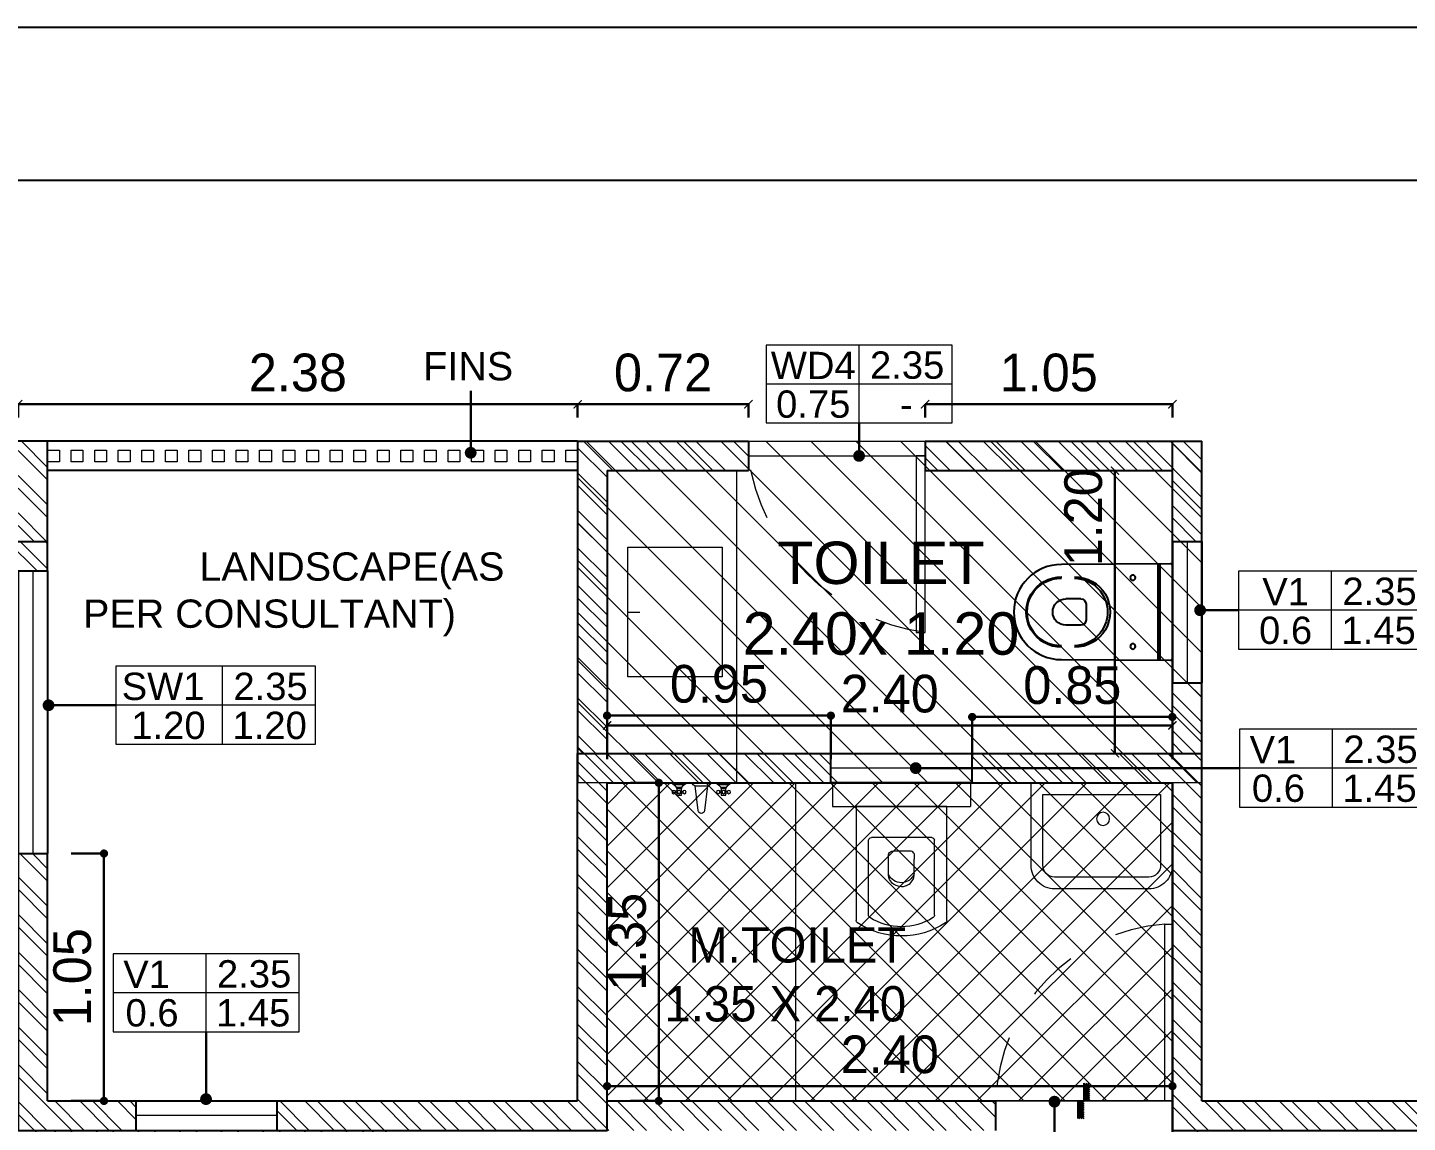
# Model space of a CAD drawing. Header units: metres. Extents: x 494 to 1845, y -666 to 1061.
# Drawn here: x 1411.273 to 1413.989, y 264.397 to 266.552 of the extents above; entities that cross this region are included whole.
import ezdxf

# ---------------------------------------------------------------- set-up
doc = ezdxf.new("R2010")
doc.units = ezdxf.units.M
doc.header["$MEASUREMENT"] = 0
for name, pattern in [('1', [0]), ('ACAD_ISO02W100', [15, 12, -3]), ('DASHED2', [0.375, 0.25, -0.125])]:
    doc.linetypes.add(name, pattern=pattern)
doc.layers.get('Defpoints').update_dxf_attribs({"color": 12})
for name, color, linetype in [('A-AREA', 1, 'Continuous'), ('SHEET', 7, 'Continuous'), ('TILE DROP', 180, '1'), ('VDA-TEXT', 250, '1'), ('VDA-WALL BELOW', 8, 'Continuous')]:
    doc.layers.add(name, color=color, linetype=linetype)
for name, color, linetype, lineweight in [('A-Wall Hatch', 8, 'Continuous', 9), ('ARCHITECTURAL COMMENTS', 2, 'Continuous', 30), ('col hatch', 8, 'Continuous', 13), ('DIMENSION', 8, 'Continuous', 5), ('VDA-DOOR', 23, 'Continuous', 5), ('VDA-DW TAGS', 4, 'Continuous', 9), ('VDA-FURNITURE', 8, 'Continuous', 13), ('VDA-HATCH', 8, 'Continuous', 9), ('VDA-PLUMBING', 8, 'Continuous', 13), ('VDA-WALL', 250, 'Continuous', 25), ('VDA-WINDOW', 5, 'Continuous', 9)]:
    doc.layers.add(name, color=color, linetype=linetype, lineweight=lineweight)
doc.styles.add('arial', font='arial.ttf', dxfattribs={"height": 0.3})
doc.styles.add('RS', font='GOTHIC.TTF')
doc.dimstyles.new('SMALL-1', dxfattribs={"dimtxt": 0.16, "dimasz": 0.035, "dimexe": 0, "dimexo": 0.1, "dimgap": 0.05, "dimtad": 1, "dimzin": 0, "dimdsep": 46, "dimtxsty": 'RS', "dimblk": 'DOT', "dimcen": 2.5, "dimclrd": 256, "dimclre": 256, "dimclrt": 5, "dimadec": 0, "dimazin": 0, "dimtfac": 1, "dimtdec": 3, "dimtofl": 0, "dimtmove": 0, "dimatfit": 3, "dimfxl": 0, "dimtolj": 1, "dimtzin": 0, "dimarcsym": 0})
pattern_1 = [(135, (-4e-16, 0.375), (-0.00441942, -0.00441942), [])]

# ---------------------------------------------------------------- blocks, each defined once
blk = doc.blocks.new('_ArchTick')
at = {"color": 0, "linetype": 'ByBlock', "const_width": 0.15}
blk.add_lwpolyline([(-0.5, -0.5), (0.5, 0.5)], dxfattribs=at)
blk = doc.blocks.new('*D479')
at = {"layer": 'Defpoints', "color": 0, "lineweight": 30, "transparency": 16777216}
for p in [(11.3921, 9.5747), (11.4608, 9.5747), (11.3921, 8.3747)]:
    blk.add_point(p, dxfattribs=at)
at = {"layer": 'DIMENSION', "lineweight": -2, "transparency": 16777216}
for p, q in [((11.4608, 9.5747), (11.4608, 9.5747)), ((11.4608, 8.3747), (11.4608, 9.5747)), ((11.4608, 8.3747), (11.4608, 8.3747))]:
    blk.add_line(p, q, dxfattribs=at)
at = {"layer": 'DIMENSION', "lineweight": -2, "transparency": 16777216, "xscale": 0.035, "yscale": 0.035, "zscale": 0.035}
for p, rotation in [((11.4608, 9.5747), 90.00000006100146), ((11.4608, 8.3747), 270.0000000610015)]:
    blk.add_blockref('_ArchTick', p, dxfattribs=dict(at, rotation=rotation))
at = {"layer": 'DIMENSION', "color": 5, "transparency": 16777216, "insert": (11.3268, 9.3768), "char_height": 0.16, "attachment_point": 5, "rotation": 90, "style": 'RS'}
blk.add_mtext('\\A1;1.20', dxfattribs=at)
blk = doc.blocks.new('*D480')
at = {"layer": 'Defpoints', "color": 0, "lineweight": 30, "transparency": 16777216}
for p in [(11.7046, 8.4933), (9.3046, 8.3747), (11.7046, 8.3747)]:
    blk.add_point(p, dxfattribs=at)
at = {"layer": 'DIMENSION', "lineweight": -2, "transparency": 16777216}
for p, q in [((9.3046, 8.4747), (9.3046, 8.4933)), ((9.3046, 8.4933), (11.7046, 8.4933)), ((11.7046, 8.4747), (11.7046, 8.4933))]:
    blk.add_line(p, q, dxfattribs=at)
at = {"layer": 'DIMENSION', "lineweight": -2, "transparency": 16777216, "xscale": 0.035, "yscale": 0.035, "zscale": 0.035}
for p, rotation in [((9.3046, 8.4933), 180.0001352898447), ((11.7046, 8.4933), 0.0001352898446967618)]:
    blk.add_blockref('_ArchTick', p, dxfattribs=dict(at, rotation=rotation))
at = {"layer": 'DIMENSION', "color": 5, "transparency": 16777216, "insert": (10.5046, 8.6273), "char_height": 0.16, "attachment_point": 5, "rotation": 0.00014, "style": 'RS'}
blk.add_mtext('\\A1;2.40', dxfattribs=at)
blk = doc.blocks.new('*D481')
at = {"layer": 'Defpoints', "color": 0, "lineweight": 30, "transparency": 16777216}
for p in [(11.7046, 9.8564), (10.6546, 9.6997), (11.7046, 9.6997)]:
    blk.add_point(p, dxfattribs=at)
at = {"layer": 'DIMENSION', "lineweight": -2, "transparency": 16777216}
for p, q in [((10.6546, 9.7997), (10.6546, 9.8564)), ((10.6546, 9.8564), (11.7046, 9.8564)), ((11.7046, 9.7997), (11.7046, 9.8564))]:
    blk.add_line(p, q, dxfattribs=at)
at = {"layer": 'DIMENSION', "lineweight": -2, "transparency": 16777216, "xscale": 0.035, "yscale": 0.035, "zscale": 0.035, "rotation": 180}
blk.add_blockref('_ArchTick', (10.6546, 9.8564), dxfattribs=at)
at = {"layer": 'DIMENSION', "lineweight": -2, "transparency": 16777216, "xscale": 0.035, "yscale": 0.035, "zscale": 0.035}
blk.add_blockref('_ArchTick', (11.7046, 9.8564), dxfattribs=at)
at = {"layer": 'DIMENSION', "color": 5, "transparency": 16777216, "insert": (11.1796, 9.9904), "char_height": 0.16, "attachment_point": 5, "style": 'RS'}
blk.add_mtext('\\A1;1.05', dxfattribs=at)
blk = doc.blocks.new('*D482')
at = {"layer": 'Defpoints', "color": 0, "lineweight": 30, "transparency": 16777216}
for p in [(9.9046, 9.8564), (9.1796, 9.6997), (9.9046, 9.6997)]:
    blk.add_point(p, dxfattribs=at)
at = {"layer": 'DIMENSION', "lineweight": -2, "transparency": 16777216}
for p, q in [((9.1796, 9.7997), (9.1796, 9.8564)), ((9.1796, 9.8564), (9.9046, 9.8564)), ((9.9046, 9.7997), (9.9046, 9.8564))]:
    blk.add_line(p, q, dxfattribs=at)
at = {"layer": 'DIMENSION', "lineweight": -2, "transparency": 16777216, "xscale": 0.035, "yscale": 0.035, "zscale": 0.035, "rotation": 180}
blk.add_blockref('_ArchTick', (9.1796, 9.8564), dxfattribs=at)
at = {"layer": 'DIMENSION', "lineweight": -2, "transparency": 16777216, "xscale": 0.035, "yscale": 0.035, "zscale": 0.035}
blk.add_blockref('_ArchTick', (9.9046, 9.8564), dxfattribs=at)
at = {"layer": 'DIMENSION', "color": 5, "transparency": 16777216, "insert": (9.5421, 9.9904), "char_height": 0.16, "attachment_point": 5, "style": 'RS'}
blk.add_mtext('\\A1;0.72', dxfattribs=at)
blk = doc.blocks.new('*D483')
at = {"layer": 'Defpoints', "color": 0, "lineweight": 30, "transparency": 16777216}
for p in [(6.8046, 9.8564), (6.8046, 9.6997), (9.1796, 9.6997)]:
    blk.add_point(p, dxfattribs=at)
at = {"layer": 'DIMENSION', "lineweight": -2, "transparency": 16777216}
for p, q in [((6.8046, 9.7997), (6.8046, 9.8564)), ((9.1796, 9.8564), (6.8046, 9.8564)), ((9.1796, 9.7997), (9.1796, 9.8564))]:
    blk.add_line(p, q, dxfattribs=at)
at = {"layer": 'DIMENSION', "lineweight": -2, "transparency": 16777216, "xscale": 0.035, "yscale": 0.035, "zscale": 0.035}
for p, rotation in [((6.8046, 9.8564), 180.0000000310808), ((9.1796, 9.8564), 3.108084182013189e-08)]:
    blk.add_blockref('_ArchTick', p, dxfattribs=dict(at, rotation=rotation))
at = {"layer": 'DIMENSION', "color": 5, "transparency": 16777216, "insert": (7.9921, 9.9904), "char_height": 0.16, "attachment_point": 5, "rotation": 0, "style": 'RS'}
blk.add_mtext('\\A1;2.38', dxfattribs=at)
blk = doc.blocks.new('DSFSDFSXDFD')
at = {"layer": 'VDA-PLUMBING', "lineweight": -3}
for p, q in [((-4851328.5376, -783007.5066, -1.776), (-4851328.9468, -783007.5066, -1.776)), ((-4851328.5384, -783007.5157, -1.776), (-4851328.946, -783007.5157, -1.776)), ((-4851328.7983, -783007.8421, -1.776), (-4851328.7983, -783007.9051, -1.776)), ((-4851328.7085, -783007.82, -1.776), (-4851328.7759, -783007.82, -1.776)), ((-4851328.6861, -783007.8425, -1.776), (-4851328.6861, -783007.9055, -1.776))]:
    blk.add_line(p, q, dxfattribs=at)
at = {"layer": 'VDA-PLUMBING', "lineweight": -3, "elevation": -1.776}
blk.add_lwpolyline([(-4851328.5452, -783007.4533, -0.41586), (-4851328.5373, -783007.4612), (-4851328.5402, -783007.9246, -1), (-4851328.9442, -783007.9246), (-4851328.9471, -783007.4612, -0.41586), (-4851328.9392, -783007.4533)], format="xyb", close=True, dxfattribs=at)
at = {"layer": 'VDA-PLUMBING', "lineweight": -3}
for centre in [(-4851328.8881, -783007.6216, -1.776), (-4851328.5963, -783007.6216, -1.776)]:
    blk.add_circle(centre, 0.0112, dxfattribs=at)
for centre, radius, start, end in [((-4851328.7422, -783007.8664, -1.776), 0.1489, 358.98526, 181.01474), ((-4851328.7422, -783007.872, -1.776), 0.1433, 1.19291, 178.80709), ((-4851328.7759, -783007.8425, -1.776), 0.0224, 90, 180), ((-4851328.7085, -783007.8425, -1.776), 0.0224, 0, 90), ((-4851328.7422, -783007.9055, -1.776), 0.0561, 180, 270), ((-4851328.7422, -783007.9055, -1.776), 0.0561, 270, 0), ((-4851328.7422, -783007.925, -1.776), 0.1489, 178.98526, 1.01474), ((-4851328.7422, -783007.9272, -1.776), 0.1432, 178.94588, 1.05412)]:
    blk.add_arc(centre, radius, start, end, dxfattribs=at)
blk = doc.blocks.new('wb')
at = {"layer": 'VDA-PLUMBING'}
blk.add_line((0, 0), (0, -0.0503), dxfattribs=at)
at = {"layer": 'VDA-PLUMBING', "elevation": -0.7094}
blk.add_lwpolyline([(-0.275, -0.4), (-0.275, 0), (0.275, 0), (0.275, -0.4)], close=True, dxfattribs=at)
blk = doc.blocks.new('FGFGDFG')
at = {"layer": 'VDA-DOOR'}
for p, q in [((2885.5504, -2510.2151, -0.0029), (2885.5504, -2509.4651, -0.0029)), ((2885.5504, -2509.4651, -0.0029), (2885.5884, -2509.4651, -0.0029)), ((2885.5884, -2509.4651, -0.0029), (2885.5884, -2510.2151, -0.0029)), ((2885.5884, -2510.2151, -0.0029), (2885.5504, -2510.2151, -0.0029))]:
    blk.add_line(p, q, dxfattribs=at)
at = {"layer": 'VDA-DOOR', "linetype": 'ACAD_ISO02W100', "ltscale": 0.01}
blk.add_arc((2885.7094, -2510.3361, -0.0029), 0.8793, 97.90754, 172.09246, dxfattribs=at)
blk = doc.blocks.new('_Dot')
at = {"color": 0, "linetype": 'ByBlock', "lineweight": -2}
blk.add_line((-0.5, 0), (-1, 0), dxfattribs=at)
at = {"color": 0, "linetype": 'ByBlock', "const_width": 0.5}
blk.add_lwpolyline([(-0.25, 0, 1), (0.25, 0, 1)], format="xyb", close=True, dxfattribs=at)
blk = doc.blocks.new('WD4')
at = {"layer": 'VDA-DW TAGS'}
for p, q in [((1523.8276, 276.9802), (1523.8276, 277.311)), ((1524.2223, 277.1456), (1523.4329, 277.1456))]:
    blk.add_line(p, q, dxfattribs=at)
blk.add_lwpolyline([(1524.2223, 277.311), (1523.4329, 277.311), (1523.4329, 276.9802), (1524.2223, 276.9802)], close=True, dxfattribs=at)
at = {"layer": 'VDA-DW TAGS', "attachment_point": 8, "style": 'arial'}
for s, insert, char_height, width in [('WD4', (1523.6331, 277.1663), 0.11598, 0.282293), ('2.35', (1524.0317, 277.1663), 0.11598, 0.282293), ('0.75', (1523.6331, 277.0008), 0.11598, 0.27584), ('{\\fArial|b0|i0|c0|p34;-}', (1524.0278, 277.0008), 0.115981, 0.366174)]:
    blk.add_mtext(s, dxfattribs=dict(at, insert=insert, char_height=char_height, width=width))
blk = doc.blocks.new('zw$FB86')
at = {"layer": 'VDA-FURNITURE'}
for points in [[(0, 0.45), (0, 0.1, 0.414214), (0.1, 0), (0.5, 0, 0.414214), (0.6, 0.1), (0.6, 0.45)], [(0.05, 0.4), (0.05, 0.1, 0.414214), (0.1, 0.05), (0.5, 0.05, 0.414214), (0.55, 0.1), (0.55, 0.4)]]:
    blk.add_lwpolyline(points, format="xyb", close=True, dxfattribs=at)
blk.add_circle((0.2942, 0.2973), 0.0278, dxfattribs=at)
blk = doc.blocks.new('zw$1B49')
at = {"layer": 'VDA-FURNITURE'}
for p, q in [((0.1173, 0.1173), (0.1043, 0.013)), ((0.1564, 0.013), (0.1433, 0.1173)), ((0, 0), (0.0717, 0)), ((0.0128, 0.0065), (0.0589, 0.0065)), ((0.0261, 0.0424), (0.0195, 0.0424)), ((0.0261, 0.0358), (0.0195, 0.0358)), ((0.0484, 0.0195), (0.0235, 0.0195)), ((0.0261, 0.0261), (0.0261, 0.0521)), ((0.0261, 0.0521), (0.0456, 0.0521)), ((0.0456, 0.0261), (0.0261, 0.0261)), ((0.0456, 0.0521), (0.0456, 0.0261)), ((0.0456, 0.0424), (0.0521, 0.0424)), ((0.0456, 0.0358), (0.0521, 0.0358)), ((0.0912, 0), (0.1694, 0)), ((0.1043, 0.013), (0.1564, 0.013)), ((0.189, 0), (0.2606, 0)), ((0.2018, 0.0065), (0.2478, 0.0065)), ((0.215, 0.0424), (0.2085, 0.0424)), ((0.215, 0.0358), (0.2085, 0.0358)), ((0.2373, 0.0195), (0.2125, 0.0195)), ((0.215, 0.0261), (0.215, 0.0521)), ((0.215, 0.0521), (0.2346, 0.0521)), ((0.2346, 0.0261), (0.215, 0.0261)), ((0.2346, 0.0521), (0.2346, 0.0261)), ((0.2346, 0.0424), (0.2411, 0.0424)), ((0.2346, 0.0358), (0.2411, 0.0358))]:
    blk.add_line(p, q, dxfattribs=at)
for centre in [(0.013, 0.0391), (0.0358, 0.0391), (0.0586, 0.0391), (0.202, 0.0391), (0.2248, 0.0391), (0.2476, 0.0391)]:
    blk.add_circle(centre, 0.00728, dxfattribs=at)
for centre, radius, start, end in [((0.1303, 0.1173), 0.013, 0, 180), ((-0.0098, 0.0358), 0.0371, 285.2551, 344.7449), ((0.0814, 0.0358), 0.0371, 195.25512, 254.74488), ((0.1096, -0.0053), 0.0191, 106.1502, 163.8498), ((0.1511, -0.0053), 0.0191, 16.1502, 73.8498), ((0.1792, 0.0358), 0.0371, 285.2551, 344.7449), ((0.2704, 0.0358), 0.0371, 195.25512, 254.74488)]:
    blk.add_arc(centre, radius, start, end, dxfattribs=at)
blk = doc.blocks.new('zw$2702')
at = {"layer": 'VDA-FURNITURE'}
for p, q in [((0.55, 0), (0.55, 0.585)), ((0.65, 0.585), (0.55, 0.585)), ((0.65, 0), (0.65, 0.585)), ((0.0663, 0.485), (0.55, 0.485)), ((0.55, 0.485), (0.55, 0.1)), ((0.0885, 0.4325), (0.406, 0.4325)), ((0.418, 0.4205), (0.418, 0.1645)), ((0.2097, 0.2925), (0.2098, 0.2942)), ((0.2098, 0.2942), (0.21, 0.2969)), ((0.21, 0.2969), (0.2105, 0.3004)), ((0.2105, 0.3004), (0.2113, 0.3046)), ((0.2113, 0.3046), (0.2125, 0.3092)), ((0.2125, 0.3092), (0.2143, 0.3142)), ((0.2143, 0.3142), (0.2166, 0.3193)), ((0.2166, 0.3193), (0.2196, 0.3244)), ((0.2196, 0.3244), (0.2234, 0.3294)), ((0.2234, 0.3294), (0.2281, 0.334)), ((0.2281, 0.334), (0.2337, 0.3382)), ((0.2337, 0.3382), (0.2404, 0.3417)), ((0.2404, 0.3417), (0.2482, 0.3444)), ((0.2482, 0.3444), (0.2572, 0.3461)), ((0.2572, 0.3461), (0.2675, 0.3468)), ((0.2675, 0.3468), (0.278, 0.3468)), ((0.278, 0.3468), (0.2875, 0.3468)), ((0.2875, 0.3468), (0.2959, 0.3468)), ((0.2959, 0.3468), (0.3035, 0.3468)), ((0.3035, 0.3468), (0.3101, 0.3468)), ((0.3101, 0.3468), (0.3159, 0.3468)), ((0.3159, 0.3468), (0.3209, 0.3468)), ((0.3209, 0.3468), (0.3252, 0.3468)), ((0.3252, 0.3468), (0.3288, 0.3469)), ((0.3288, 0.3469), (0.3318, 0.3469)), ((0.3318, 0.3469), (0.3341, 0.3469)), ((0.3341, 0.3469), (0.336, 0.3469)), ((0.336, 0.3469), (0.3382, 0.3469)), ((0.3382, 0.3469), (0.3388, 0.3469)), ((0.3388, 0.3469), (0.3398, 0.3471)), ((0.3398, 0.3471), (0.3422, 0.3472)), ((0.3422, 0.3472), (0.3456, 0.347)), ((0.3456, 0.347), (0.3496, 0.346)), ((0.3496, 0.346), (0.3535, 0.3437)), ((0.3535, 0.3437), (0.3569, 0.3399)), ((0.3569, 0.3399), (0.3583, 0.3372)), ((0.3583, 0.3372), (0.3594, 0.3339)), ((0.3594, 0.3339), (0.3601, 0.3301)), ((0.3601, 0.3301), (0.3603, 0.3256)), ((0.3603, 0.3262), (0.3603, 0.2588)), ((0.2097, 0.2918), (0.2097, 0.2925)), ((0.2097, 0.2916), (0.2097, 0.291)), ((0.2097, 0.291), (0.2098, 0.2893)), ((0.2098, 0.2893), (0.21, 0.2866)), ((0.21, 0.2866), (0.2105, 0.2831)), ((0.2105, 0.2831), (0.2113, 0.2789)), ((0.2113, 0.2789), (0.2125, 0.2743)), ((0.2125, 0.2743), (0.2143, 0.2693)), ((0.2143, 0.2693), (0.2166, 0.2642)), ((0.2166, 0.2642), (0.2196, 0.2591)), ((0.2196, 0.2591), (0.2234, 0.2541)), ((0.2234, 0.2541), (0.2281, 0.2495)), ((0.2281, 0.2495), (0.2337, 0.2453)), ((0.2337, 0.2453), (0.2404, 0.2418)), ((0.2404, 0.2418), (0.2482, 0.2391)), ((0.2482, 0.2391), (0.2572, 0.2373)), ((0.2572, 0.2373), (0.2675, 0.2367)), ((0.2675, 0.2367), (0.278, 0.2367)), ((0.278, 0.2367), (0.2875, 0.2367)), ((0.2875, 0.2367), (0.296, 0.2367)), ((0.296, 0.2367), (0.3035, 0.2367)), ((0.3035, 0.2367), (0.3102, 0.2367)), ((0.3102, 0.2367), (0.3161, 0.2367)), ((0.3161, 0.2367), (0.3211, 0.2367)), ((0.3211, 0.2367), (0.3254, 0.2367)), ((0.3254, 0.2367), (0.3291, 0.2367)), ((0.3291, 0.2367), (0.3321, 0.2367)), ((0.3321, 0.2367), (0.3344, 0.2368)), ((0.3344, 0.2368), (0.3363, 0.2368)), ((0.3363, 0.2368), (0.3386, 0.2368)), ((0.3386, 0.2368), (0.3392, 0.2368)), ((0.3392, 0.2368), (0.3402, 0.2367)), ((0.3402, 0.2367), (0.3426, 0.2369)), ((0.3499, 0.239), (0.3537, 0.2415)), ((0.3537, 0.2415), (0.3571, 0.2455)), ((0.3571, 0.2455), (0.3584, 0.2481)), ((0.3584, 0.2481), (0.3595, 0.2511)), ((0.3595, 0.2511), (0.3601, 0.2547)), ((0.3601, 0.2547), (0.3603, 0.2588)), ((0.0885, 0.1525), (0.406, 0.1525)), ((0.55, 0.1), (0.0663, 0.1)), ((0.65, 0), (0.55, 0))]:
    blk.add_line(p, q, dxfattribs=at)
for centre, radius, start, end in [((0.3393, 0.2925), 0.3393, 146.53147, 213.46853), ((0.0663, 0.473), 0.012, 90, 146.53147), ((0.2879, 0.2925), 0.2489, 147.45679, 212.54321), ((0.0885, 0.4205), 0.012, 90, 150.49067), ((0.406, 0.4205), 0.012, 0, 90), ((0.285, 0.2913), 0.0588, 109.85833, 247.31919), ((0.3341, 0.2803), 0.0442, 281.08149, 290.92542), ((0.0885, 0.1645), 0.012, 209.50933, 270), ((0.406, 0.1645), 0.012, 270, 0), ((0.0663, 0.112), 0.012, 213.46853, 270)]:
    blk.add_arc(centre, radius, start, end, dxfattribs=at)
blk = doc.blocks.new('zw$F1DC')
at = {"layer": 'VDA-DOOR'}
for p, q in [((0, 0), (0, 0.9)), ((0, 0.038), (0.9, 0.038)), ((0, 0), (0.9, 0)), ((0.9, 0.038), (0.9, 0))]:
    blk.add_line(p, q, dxfattribs=at).dxf.unprotected_set("ltscale", 0)
at = {"layer": 'VDA-DOOR', "linetype": 'DASHED2', "ltscale": 0.3}
blk.add_arc((-0.0283, -0.0304), 0.9308, 4.21275, 88.25632, dxfattribs=at)
blk = doc.blocks.new('zw$AB1F')
at = {"layer": 'VDA-DOOR', "xscale": 1.111111111003124, "yscale": 1.111111111003124, "zscale": 1.111111111003124, "rotation": 90.00000000080222}
blk.add_blockref('zw$F1DC', (1, 0), dxfattribs=at)
blk = doc.blocks.new('*D492')
at = {"layer": 'Defpoints', "color": 0, "lineweight": 30, "transparency": 16777216}
for p in [(6.9296, 7.9497), (7.1688, 7.9497), (6.9296, 6.8997)]:
    blk.add_point(p, dxfattribs=at)
at = {"layer": 'DIMENSION', "lineweight": -2, "transparency": 16777216}
for p, q in [((7.0296, 7.9497), (7.1688, 7.9497)), ((7.1688, 6.9347), (7.1688, 7.9147)), ((7.0296, 6.8997), (7.1688, 6.8997))]:
    blk.add_line(p, q, dxfattribs=at)
at = {"layer": 'DIMENSION', "lineweight": -2, "transparency": 16777216, "xscale": 0.035, "yscale": 0.035, "zscale": 0.035}
for p, rotation in [((7.1688, 7.9497), 90), ((7.1688, 6.8997), 270)]:
    blk.add_blockref('_Dot', p, dxfattribs=dict(at, rotation=rotation))
at = {"layer": 'DIMENSION', "color": 5, "transparency": 16777216, "insert": (7.0348, 7.4247), "char_height": 0.16, "attachment_point": 5, "rotation": 90, "style": 'RS'}
blk.add_mtext('\\A1;1.05', dxfattribs=at)
blk = doc.blocks.new('*D525')
at = {"layer": 'Defpoints', "color": 0, "lineweight": 30, "transparency": 16777216}
for p in [(10.2546, 8.535), (9.3046, 8.2497), (10.2546, 8.2497)]:
    blk.add_point(p, dxfattribs=at)
at = {"layer": 'DIMENSION', "lineweight": -2, "transparency": 16777216}
for p, q in [((9.3046, 8.3497), (9.3046, 8.535)), ((9.3396, 8.535), (10.2196, 8.535)), ((10.2546, 8.3497), (10.2546, 8.535))]:
    blk.add_line(p, q, dxfattribs=at)
at = {"layer": 'DIMENSION', "lineweight": -2, "transparency": 16777216, "xscale": 0.035, "yscale": 0.035, "zscale": 0.035, "rotation": 180}
blk.add_blockref('_Dot', (9.3046, 8.535), dxfattribs=at)
at = {"layer": 'DIMENSION', "lineweight": -2, "transparency": 16777216, "xscale": 0.035, "yscale": 0.035, "zscale": 0.035}
blk.add_blockref('_Dot', (10.2546, 8.535), dxfattribs=at)
at = {"layer": 'DIMENSION', "color": 5, "transparency": 16777216, "insert": (9.7796, 8.6691), "char_height": 0.16, "attachment_point": 5, "style": 'RS'}
blk.add_mtext('\\A1;0.95', dxfattribs=at)
blk = doc.blocks.new('*D526')
at = {"layer": 'Defpoints', "color": 0, "lineweight": 30, "transparency": 16777216}
for p in [(11.7046, 8.5293), (10.8546, 8.2497), (11.7046, 8.2497)]:
    blk.add_point(p, dxfattribs=at)
at = {"layer": 'DIMENSION', "lineweight": -2, "transparency": 16777216}
for p, q in [((10.8546, 8.3497), (10.8546, 8.5293)), ((10.8896, 8.5293), (11.6696, 8.5293)), ((11.7046, 8.3497), (11.7046, 8.5293))]:
    blk.add_line(p, q, dxfattribs=at)
at = {"layer": 'DIMENSION', "lineweight": -2, "transparency": 16777216, "xscale": 0.035, "yscale": 0.035, "zscale": 0.035, "rotation": 180}
blk.add_blockref('_Dot', (10.8546, 8.5293), dxfattribs=at)
at = {"layer": 'DIMENSION', "lineweight": -2, "transparency": 16777216, "xscale": 0.035, "yscale": 0.035, "zscale": 0.035}
blk.add_blockref('_Dot', (11.7046, 8.5293), dxfattribs=at)
at = {"layer": 'DIMENSION', "color": 5, "transparency": 16777216, "insert": (11.2796, 8.6634), "char_height": 0.16, "attachment_point": 5, "style": 'RS'}
blk.add_mtext('\\A1;0.85', dxfattribs=at)
blk = doc.blocks.new('*D527')
at = {"layer": 'Defpoints', "color": 0, "lineweight": 30, "transparency": 16777216}
for p in [(9.3046, 8.2497), (9.3046, 6.8997), (9.5243, 6.8997)]:
    blk.add_point(p, dxfattribs=at)
at = {"layer": 'DIMENSION', "lineweight": -2, "transparency": 16777216}
for p, q in [((9.4046, 8.2497), (9.5243, 8.2497)), ((9.5243, 8.2147), (9.5243, 6.9347)), ((9.4046, 6.8997), (9.5243, 6.8997))]:
    blk.add_line(p, q, dxfattribs=at)
at = {"layer": 'DIMENSION', "lineweight": -2, "transparency": 16777216, "xscale": 0.035, "yscale": 0.035, "zscale": 0.035}
for p, rotation in [((9.5243, 8.2497), 90), ((9.5243, 6.8997), 270)]:
    blk.add_blockref('_Dot', p, dxfattribs=dict(at, rotation=rotation))
at = {"layer": 'DIMENSION', "color": 5, "transparency": 16777216, "insert": (9.3903, 7.5747), "char_height": 0.16, "attachment_point": 5, "rotation": 90, "style": 'RS'}
blk.add_mtext('\\A1;1.35', dxfattribs=at)
blk = doc.blocks.new('*D528')
at = {"layer": 'Defpoints', "color": 0, "lineweight": 30, "transparency": 16777216}
for p in [(11.7046, 6.9624), (9.3046, 6.8997), (11.7046, 6.8997)]:
    blk.add_point(p, dxfattribs=at)
at = {"layer": 'DIMENSION', "lineweight": -2, "transparency": 16777216}
for p, q in [((9.3046, 6.9624), (9.3046, 6.9624)), ((9.3396, 6.9624), (11.6696, 6.9624)), ((11.7046, 6.9624), (11.7046, 6.9624))]:
    blk.add_line(p, q, dxfattribs=at)
at = {"layer": 'DIMENSION', "lineweight": -2, "transparency": 16777216, "xscale": 0.035, "yscale": 0.035, "zscale": 0.035, "rotation": 180}
blk.add_blockref('_Dot', (9.3046, 6.9624), dxfattribs=at)
at = {"layer": 'DIMENSION', "lineweight": -2, "transparency": 16777216, "xscale": 0.035, "yscale": 0.035, "zscale": 0.035}
blk.add_blockref('_Dot', (11.7046, 6.9624), dxfattribs=at)
at = {"layer": 'DIMENSION', "color": 5, "transparency": 16777216, "insert": (10.5046, 7.0964), "char_height": 0.16, "attachment_point": 5, "style": 'RS'}
blk.add_mtext('\\A1;2.40', dxfattribs=at)
blk = doc.blocks.new('SW1 F')
at = {"layer": 'VDA-DW TAGS'}
for p, q in [((1527.3697, 323.1432), (1527.3697, 323.474)), ((1527.7645, 323.3086), (1526.9172, 323.3086))]:
    blk.add_line(p, q, dxfattribs=at)
blk.add_lwpolyline([(1527.7645, 323.474), (1526.9172, 323.474), (1526.9172, 323.1432), (1527.7645, 323.1432)], close=True, dxfattribs=at)
at = {"layer": 'VDA-DW TAGS', "char_height": 0.11598, "attachment_point": 8, "style": 'arial'}
for s, insert, width in [('SW1', (1527.1174, 323.3293), 0.282293), ('2.35', (1527.5739, 323.3293), 0.282293), ('1.20', (1527.1405, 323.1638), 0.27584), ('1.20', (1527.57, 323.1638), 0.366174)]:
    blk.add_mtext(s, dxfattribs=dict(at, insert=insert, width=width))
blk = doc.blocks.new('V1')
at = {"layer": 'VDA-DW TAGS'}
for p, q in [((1525.346, 322.8255), (1525.346, 323.1564)), ((1525.7407, 322.9909), (1524.951, 322.9909))]:
    blk.add_line(p, q, dxfattribs=at)
blk.add_lwpolyline([(1525.7407, 323.1564), (1524.951, 323.1564), (1524.951, 322.8255), (1525.7407, 322.8255)], close=True, dxfattribs=at)
at = {"layer": 'VDA-DW TAGS', "char_height": 0.11598, "attachment_point": 8, "style": 'arial'}
for s, insert, width in [('V1', (1525.0936, 323.0116), 0.282293), ('2.35', (1525.5501, 323.0116), 0.282293), ('0.6', (1525.1168, 322.8462), 0.27584), ('1.45', (1525.5462, 322.8462), 0.366174)]:
    blk.add_mtext(s, dxfattribs=dict(at, insert=insert, width=width))
blk = doc.blocks.new('TT-level diff-flat-14')
at = {"layer": 'TILE DROP'}
h = blk.add_hatch(dxfattribs=at)
h.set_pattern_fill('ANSI31', color=256, scale=0.05, angle=90, style=0)
h.set_pattern_definition(pattern_1)
h.paths.add_polyline_path([(-0.075, 0.025), (-0.075, 0), (0, 0), (0, 0.025)])
h = blk.add_hatch(dxfattribs=at)
h.set_pattern_fill('ANSI31', color=256, scale=0.05, angle=90, style=0)
h.set_pattern_definition(pattern_1)
h.paths.add_polyline_path([(0, 0), (0, -0.025), (0.075, -0.025), (0.075, 0)])
for points in [[(0, 0), (-0.075, 0)], [(0.075, -0.025), (0, -0.025), (0, 0), (-0.075, 0)]]:
    blk.add_lwpolyline(points, dxfattribs=at)
blk = doc.blocks.new('fgfdsgfdg')
at = {"layer": 'VDA-DW TAGS'}
for p, q in [((0, -0.1654), (0, 0.1654)), ((0.3947, 0), (-0.3947, 0))]:
    blk.add_line(p, q, dxfattribs=at)
blk.add_lwpolyline([(0.3947, 0.1654), (-0.3947, 0.1654), (-0.3947, -0.1654), (0.3947, -0.1654)], close=True, dxfattribs=at)
at = {"layer": 'VDA-DW TAGS', "char_height": 0.11598, "attachment_point": 8, "style": 'arial'}
for s, insert, width in [('V1', (-0.1945, 0.0207), 0.282293), ('2.35', (0.2041, 0.0207), 0.282293), ('0.6', (-0.1945, -0.1448), 0.27584), ('1.45', (0.2002, -0.1448), 0.366174)]:
    blk.add_mtext(s, dxfattribs=dict(at, insert=insert, width=width))
blk = doc.blocks.new('FDHTRH')
at = {"layer": 'A-Wall Hatch', "ltscale": 0.1}
h = blk.add_hatch(dxfattribs=at)
h.set_pattern_fill('ANSI32', color=256, scale=0.3, angle=270)
h.set_pattern_definition([(315, (-1544.97774, -377.83516), (0.079549513, 0.079549513), []), (315, (-1544.97774, -377.8882), (0.079549513, 0.079549513), [])])
h.paths.add_polyline_path([(11.8296, 8.3747), (11.8296, 8.6747), (11.7046, 8.6747), (11.7046, 8.3747), (11.8296, 8.3747)])
h.paths.add_polyline_path([(9.1796, 9.6997), (9.9046, 9.6997), (9.9046, 9.6372), (9.9046, 9.5747), (9.8546, 9.5747), (9.3046, 9.5747), (9.3046, 8.3747), (9.1796, 8.3747), (9.1796, 9.5747), (9.1796, 9.6122), (9.1796, 9.6622), (9.1796, 9.6997)])
h.paths.add_polyline_path([(10.6546, 9.6997), (10.6546, 9.5747), (11.7046, 9.5747), (11.7046, 9.6997), (10.6546, 9.6997)])
h.paths.add_polyline_path([(6.9296, 9.2747), (6.9296, 9.6997), (6.8046, 9.6997), (6.8046, 9.2747), (6.9296, 9.2747)])
h.paths.add_polyline_path([(11.7046, 9.2747), (11.8296, 9.2747), (11.8296, 9.6997), (11.7046, 9.6997)])
h = blk.add_hatch(dxfattribs=at)
h.set_pattern_fill('ANSI32', color=256, scale=0.3, angle=270)
h.set_pattern_definition([(315, (2.51019, 1.57275), (0.0795495, 0.0795495), []), (315, (2.51019, 1.51972), (0.0795495, 0.0795495), [])])
h.paths.add_polyline_path([(13.1546, 2.9997), (11.8296, 2.9997), (11.8296, 4.1372), (11.7046, 4.1372), (11.7046, 2.9997), (8.2796, 2.9997), (8.2796, 2.8747), (11.7046, 2.8747), (11.7046, -0.6003), (11.8296, -0.6003), (11.8296, 2.8747), (13.1546, 2.8747)])
h.paths.add_polyline_path([(4.7046, 6.4747), (3.0346, 6.4747), (3.0346, 9.1497), (6.9296, 9.1497), (6.9296, 9.2747), (1.4346, 9.2747), (1.4346, 9.1497), (2.9096, 9.1497), (2.9096, 7.9497), (2.5596, 7.9497), (2.5596, 7.8247), (2.9096, 7.8247), (2.9096, 6.4747), (2.5596, 6.4747), (2.5596, 6.3497), (4.7046, 6.3497)])
h.paths.add_polyline_path([(0.5596, 0.9497), (0.5596, 2.9997), (1.4346, 2.9997), (1.4346, 7.9497), (1.5596, 7.9497), (1.5596, 2.9997), (1.8296, 2.9997), (1.8296, 2.8747), (0.6846, 2.8747), (0.6846, 0.9497)])
h.paths.add_polyline_path([(5.9046, 2.9997), (3.6296, 2.9997), (3.6296, -0.6003), (3.7546, -0.6003), (3.7546, 2.8747), (5.9046, 2.8747)])
h.paths.add_polyline_path([(7.3046, 6.8995), (7.2987, 6.8995), (6.9296, 6.8997), (6.9296, 7.9497), (6.8046, 7.9497), (6.8046, 6.8997), (5.9046, 6.8997), (5.9046, 6.3497), (6.0296, 6.3497), (6.0296, 6.7747), (6.8046, 6.7747), (6.8046, 3.8997), (6.9296, 3.8997), (6.9296, 4.6997), (7.6546, 4.6997), (7.6546, 4.8247), (6.9296, 4.8247), (6.9296, 6.7747), (7.3046, 6.7747)])
h.paths.add_polyline_path([(10.9546, 6.8997), (9.3046, 6.8997), (9.3046, 8.2497), (10.2546, 8.2497), (10.2546, 8.3745), (9.1796, 8.3747), (9.1796, 6.8997), (7.9046, 6.8997), (7.9046, 6.7747), (10.9546, 6.7747)])
h.paths.add_polyline_path([(7.6546, 1.9747), (6.9296, 1.9747), (6.9296, 2.8747), (7.3796, 2.8747), (7.3796, 2.9997), (6.8046, 2.9997), (6.8046, -0.6003), (7.3046, -0.6003), (7.3046, -0.4755), (7.2987, -0.4755), (6.9296, -0.4753), (6.9296, 1.8497), (7.6546, 1.8497)])
h.paths.add_polyline_path([(11.8296, 8.3747), (10.8546, 8.3747), (10.8546, 8.2497), (11.7046, 8.2497), (11.7046, 6.8997), (11.8296, 6.8997)])
h.paths.add_polyline_path([(8.4046, 1.9747), (8.2796, 1.9747), (8.2796, -0.4753), (7.9046, -0.4753), (7.9046, -0.6003), (8.4046, -0.6003)])
h.paths.add_polyline_path([(8.4046, 6.7747), (8.2796, 6.7747), (8.2796, 3.8997), (8.4046, 3.8997)])
h.paths.add_polyline_path([(13.1546, 6.8997), (11.8296, 6.8997), (11.8296, 6.7747), (13.1546, 6.7747)])
h.paths.add_polyline_path([(11.8296, 6.7747), (11.7046, 6.7747), (11.7046, 5.6372), (11.8296, 5.6372)])
h.paths.add_polyline_path([(11.8296, 6.8997), (11.7046, 6.8997), (11.7046, 6.7747), (11.8296, 6.7747)])
at = {"layer": 'VDA-HATCH'}
h = blk.add_hatch(dxfattribs=at)
h.set_pattern_fill('ANSI37', color=43)
h.set_pattern_definition([(45, (-42527.97717, 14917.44762), (-0.08838834765, 0.08838834765), []), (135, (-42527.97717, 14917.44762), (-0.08838834765, -0.08838834765), [])])
h.paths.add_polyline_path([(9.3046, 6.8997), (11.7046, 6.8997), (11.7046, 8.2497), (9.3046, 8.2497)])
h.paths.add_polyline_path([(6.9296, 1.8497), (8.2796, 1.8497), (8.2796, -0.4755), (6.9296, -0.4755)])
h.paths.add_polyline_path([(8.2796, 6.7747), (6.9296, 6.7747), (6.9296, 4.8247), (8.2796, 4.8247)])
at = {"layer": 'A-AREA'}
blk.add_lwpolyline([(6.8046, 9.1497), (6.8046, 6.7747), (9.3046, 6.7747), (9.3046, 8.2497), (11.7046, 8.2497), (11.7046, 6.7747), (13.0296, 6.7747), (13.0296, 2.9997), (11.7047, 2.9997), (11.7046, -0.4753), (3.7546, -0.4754), (3.7546, 1.0747), (0.6846, 1.0747), (0.6846, 2.8747), (1.5596, 2.8747)], dxfattribs=at)
at = {"layer": 'VDA-DOOR'}
for p, q in [((9.9046, 9.6372), (10.6546, 9.6372)), ((10.9546, 6.8997), (11.7046, 6.8997))]:
    blk.add_line(p, q, dxfattribs=at)
at = {"layer": 'VDA-FURNITURE'}
for points in [[(6.9296, 9.6622), (6.9796, 9.6622), (6.9796, 9.6122), (6.9296, 9.6122)], [(7.0296, 9.6622), (7.0796, 9.6622), (7.0796, 9.6122), (7.0296, 9.6122)], [(7.1296, 9.6622), (7.1796, 9.6622), (7.1796, 9.6122), (7.1296, 9.6122)], [(7.2296, 9.6622), (7.2796, 9.6622), (7.2796, 9.6122), (7.2296, 9.6122)], [(7.3296, 9.6622), (7.3796, 9.6622), (7.3796, 9.6122), (7.3296, 9.6122)], [(7.4296, 9.6622), (7.4796, 9.6622), (7.4796, 9.6122), (7.4296, 9.6122)], [(7.5296, 9.6622), (7.5796, 9.6622), (7.5796, 9.6122), (7.5296, 9.6122)], [(7.6296, 9.6622), (7.6796, 9.6622), (7.6796, 9.6122), (7.6296, 9.6122)], [(7.7296, 9.6622), (7.7796, 9.6622), (7.7796, 9.6122), (7.7296, 9.6122)], [(7.8296, 9.6622), (7.8796, 9.6622), (7.8796, 9.6122), (7.8296, 9.6122)], [(7.9296, 9.6622), (7.9796, 9.6622), (7.9796, 9.6122), (7.9296, 9.6122)], [(8.0296, 9.6622), (8.0796, 9.6622), (8.0796, 9.6122), (8.0296, 9.6122)], [(8.1296, 9.6622), (8.1796, 9.6622), (8.1796, 9.6122), (8.1296, 9.6122)], [(8.2296, 9.6622), (8.2796, 9.6622), (8.2796, 9.6122), (8.2296, 9.6122)], [(8.3296, 9.6622), (8.3796, 9.6622), (8.3796, 9.6122), (8.3296, 9.6122)], [(8.4296, 9.6622), (8.4796, 9.6622), (8.4796, 9.6122), (8.4296, 9.6122)], [(8.5296, 9.6622), (8.5796, 9.6622), (8.5796, 9.6122), (8.5296, 9.6122)], [(8.6296, 9.6622), (8.6796, 9.6622), (8.6796, 9.6122), (8.6296, 9.6122)], [(8.7296, 9.6622), (8.7796, 9.6622), (8.7796, 9.6122), (8.7296, 9.6122)], [(8.8296, 9.6622), (8.8796, 9.6622), (8.8796, 9.6122), (8.8296, 9.6122)], [(8.9296, 9.6622), (8.9796, 9.6622), (8.9796, 9.6122), (8.9296, 9.6122)], [(9.0296, 9.6622), (9.0796, 9.6622), (9.0796, 9.6122), (9.0296, 9.6122)], [(9.1296, 9.6622), (9.1796, 9.6622), (9.1796, 9.6122), (9.1296, 9.6122)]]:
    blk.add_lwpolyline(points, close=True, dxfattribs=at)
at = {"layer": 'VDA-PLUMBING'}
blk.add_line((9.8546, 9.5747), (9.8546, 8.2496), dxfattribs=at)
at = {"layer": 'VDA-PLUMBING', "extrusion": (4.36827e-06, 5.81046e-06, 1)}
blk.add_line((10.1046, 8.2497), (10.1046, 6.8997), dxfattribs=at)
at = {"layer": 'VDA-WALL'}
for p, q in [((6.9296, 9.6997), (6.8046, 9.6997)), ((6.9296, 9.2747), (6.9296, 9.6997)), ((9.1796, 9.6997), (9.9046, 9.6997)), ((9.1796, 9.6997), (9.1796, 8.2496)), ((9.9046, 9.6997), (9.9046, 9.5747)), ((10.6546, 9.6997), (11.8296, 9.6997)), ((10.6546, 9.6997), (10.6546, 9.5747)), ((11.7046, 8.3747), (11.7046, 9.6997)), ((11.8296, 8.3747), (11.8296, 9.6997)), ((9.3046, 9.5747), (9.9046, 9.5747)), ((9.3046, 9.5747), (9.3046, 8.3747)), ((10.6546, 9.5747), (11.7046, 9.5747)), ((1.4346, 9.2747), (6.9296, 9.2747)), ((6.9296, 9.1497), (6.9296, 9.2747)), ((11.7046, 9.2747), (11.8296, 9.2747)), ((3.0346, 9.1497), (6.9296, 9.1497)), ((11.7046, 8.6747), (11.8296, 8.6747)), ((9.1796, 8.3747), (10.2546, 8.3745)), ((9.1796, 6.8997), (9.1796, 8.3747)), ((10.2546, 8.2497), (10.2546, 8.3745)), ((10.8546, 8.3747), (11.8296, 8.3747)), ((10.8546, 8.2497), (10.8546, 8.3747)), ((11.8296, 6.8997), (11.8296, 8.3747)), ((9.3046, 8.2497), (10.2546, 8.2497)), ((9.3046, 6.8997), (9.3046, 8.2497)), ((10.6546, 8.2496), (10.6546, 8.2496)), ((10.8546, 8.2497), (11.7046, 8.2497)), ((11.7046, 8.2496), (11.7046, 8.2497)), ((11.7046, 5.6372), (11.7046, 8.2497)), ((6.8046, 7.9497), (6.9296, 7.9497)), ((6.9296, 6.8997), (6.9296, 7.9497)), ((6.9296, 6.8997), (7.3046, 6.8997)), ((7.3046, 6.8997), (7.3046, 6.7747)), ((7.9046, 6.8997), (9.1796, 6.8997)), ((7.9046, 6.7747), (7.9046, 6.8997)), ((9.3046, 6.8997), (10.9546, 6.8997)), ((10.9546, 6.7747), (10.9546, 6.8997)), ((11.8296, 6.8997), (13.1546, 6.8997))]:
    blk.add_line(p, q, dxfattribs=at)
at = {"layer": 'VDA-WALL BELOW'}
for p, q in [((9.1796, 9.6997), (6.9296, 9.6997)), ((9.1796, 9.5747), (6.9296, 9.5747)), ((11.7046, 9.2747), (11.7046, 8.6747)), ((11.8296, 9.2747), (11.8296, 8.6747)), ((6.9296, 9.1497), (6.9296, 7.9497)), ((10.2546, 8.3745), (10.8546, 8.3745)), ((10.8546, 8.2497), (10.2546, 8.2497)), ((7.2987, 6.8995), (7.9046, 6.8995))]:
    blk.add_line(p, q, dxfattribs=at)
at = {"layer": 'VDA-WINDOW'}
for p, q in [((11.7671, 9.2747), (11.7671, 8.6747)), ((6.8671, 9.1497), (6.8671, 7.9497)), ((10.8546, 8.3122), (10.2546, 8.3122)), ((7.9046, 6.8372), (7.3046, 6.8372))]:
    blk.add_line(p, q, dxfattribs=at)
at = {"rotation": 270.0000000000001}
blk.add_blockref('TT-level diff-flat-14', (11.3296, 6.8997, 0.0002), dxfattribs=at)
at = {"layer": 'DIMENSION', "color": 5, "lineweight": 30}
blk.add_blockref('WD4', (-1513.4532, -267.2032), dxfattribs=at)
at = {"layer": 'VDA-DOOR', "xscale": -1, "rotation": 180}
blk.add_blockref('FGFGDFG', (-2874.9338, -2500.5779), dxfattribs=at)
at = {"layer": 'VDA-DOOR', "extrusion": (-0.00030461, -0.000129473, 1), "xscale": 0.7499891843972357, "yscale": 0.7499891843972357, "zscale": 0.7499891843972357, "rotation": 359.9999977403969}
blk.add_blockref('zw$AB1F', (10.9546, 6.8997, -0.0042), dxfattribs=at)
at = {"layer": 'VDA-DW TAGS'}
blk.add_blockref('fgfdsgfdg', (12.3797, 8.9823), dxfattribs=at)
at = {"layer": 'VDA-HATCH'}
for name, p in [('SW1 F', (-1519.6977, -314.7297)), ('V1', (-1512.9622, -314.6788)), ('V1', (-1517.7438, -315.6322))]:
    blk.add_blockref(name, p, dxfattribs=at)
at = {"layer": 'VDA-PLUMBING', "rotation": 90.00000000000001}
blk.add_blockref('wb', (9.3934, 8.9747, 0.7094), dxfattribs=at)
at = {"layer": 'VDA-PLUMBING', "xscale": -1, "rotation": 270}
blk.add_blockref('DSFSDFSXDFD', (783019.1579, 4851337.7169), dxfattribs=at)
at = {"layer": 'VDA-PLUMBING', "extrusion": (4.36827e-06, 5.81046e-06, 1), "xscale": -1}
for name, p, rotation in [('zw$1B49', (9.5743, 8.2497, 0.0001), 180.0000002737258), ('zw$2702', (10.2621, 7.5997, 0.0001), 270.0000002735317), ('zw$FB86', (11.7046, 7.7997, 0.0001), 2.737259656624862e-07)]:
    blk.add_blockref(name, p, dxfattribs=dict(at, rotation=rotation))
at = {"layer": 'VDA-TEXT'}
for s, insert, char_height, width, attachment_point, style in [('\\pi0.81011;{\\fArial|b0|i0|c0|p34;FINS}', (7.7141, 10.0779), 0.12, 2.007073, 1, 'RS'), ('TOILET\\P2.40x 1.20', (10.4672, 9.0323), 0.18, 4.378113, 5, 'arial'), ('\\pi0.49415;{\\fArial|b0|i0|c0|p34;LANDSCAPE}\\pi0.49415;{\\fArial|b0|i0|c0|p34;(AS PER CONSULTANT)}', (7.0799, 9.2278), 0.12, 2.007073, 1, 'RS')]:
    blk.add_mtext(s, dxfattribs=dict(at, insert=insert, char_height=char_height, width=width, attachment_point=attachment_point, style=style))
at = {"layer": 'VDA-TEXT', "extrusion": (4.36827e-06, 5.81046e-06, 1), "insert": (10.5744, 7.2349), "char_height": 0.15, "width": 1.314504061156185e-11, "attachment_point": 9, "text_direction": (1, 0, -4e-06), "style": 'arial'}
blk.add_mtext('\\pi0.58006;{\\fCentury Gothic|b0|i0|c0|p34;M.TOILET  }\\P\\pi0.47855;{\\fCentury Gothic|b0|i0|c0|p34;1.35 X 2.40}', dxfattribs=at)
at = {"layer": 'DIMENSION'}
for p1, p2, distance, picture, middle in [((9.1796, 9.69969), (6.80459, 9.69969, -0.00002), -0.15673, '*D483', (7.9921, 9.99044)), ((9.179604, 9.699688), (9.9046, 9.699688), 0.156728, '*D482', (9.542102, 9.99044)), ((10.6546, 9.6997), (11.7046, 9.6997, 0), 0.1567, '*D481', (11.1796, 9.9904)), ((9.3046, 8.3747, 0), (11.7046, 8.3747), 0.1186, '*D480', (10.5046, 8.6273))]:
    dim = blk.add_aligned_dim(p1=p1, p2=p2, distance=distance, dimstyle='SMALL-1', override={"dimblk": 'ArchTick', "dimarcsym": 1}, dxfattribs=at)
    dim.commit()
    dim.dimension.update_dxf_attribs({"geometry": picture, "text_midpoint": middle})
dim = blk.add_linear_dim(base=(11.4608, 9.5747), p1=(11.3921, 8.3747), p2=(11.3921, 9.5747), angle=90, dimstyle='SMALL-1', override={"dimblk": 'ArchTick', "dimarcsym": 1}, dxfattribs=at)
dim.commit()
dim.dimension.update_dxf_attribs({"geometry": '*D479', "text_midpoint": (11.4608, 9.3768), "dimtype": 129})
for base, p1, p2, picture, middle in [((10.2546, 8.535), (9.3046, 8.2497), (10.2546, 8.2497), '*D525', (9.7796, 8.6691)), ((11.7046, 8.5293), (10.8546, 8.2497), (11.7046, 8.2497, 0), '*D526', (11.2796, 8.6634)), ((11.7046, 6.9624), (9.3046, 6.8997), (11.7046, 6.8997, 0.0002), '*D528', (10.5046, 7.0964))]:
    dim = blk.add_linear_dim(base=base, p1=p1, p2=p2, dimstyle='SMALL-1', dxfattribs=at)
    dim.commit()
    dim.dimension.update_dxf_attribs({"geometry": picture, "text_midpoint": middle})
for base, p1, p2, picture, middle in [((9.5243, 6.8997), (9.3046, 8.2497), (9.3046, 6.8997), '*D527', (9.3903, 7.5747)), ((7.1688, 7.9497), (6.9296, 6.8997), (6.9296, 7.9497), '*D492', (7.0348, 7.4247))]:
    dim = blk.add_linear_dim(base=base, p1=p1, p2=p2, angle=90, dimstyle='SMALL-1', dxfattribs=at)
    dim.commit()
    dim.dimension.update_dxf_attribs({"geometry": picture, "text_midpoint": middle})
for points in [[(6.9335, 8.5789), (7.2195, 8.5789)], [(10.615, 8.3122), (11.9888, 8.3122)], [(7.6021, 6.9073), (7.6021, 7.1933)], [(11.2038, 6.8965, 0.0002), (11.2037, 6.6038, 0.0002)]]:
    blk.add_leader(points, dimstyle='SMALL-1', override={"dimasz": 0.05, "dimclrd": 4, "dimldrblk": 'Dot'}, dxfattribs=at)
at = {"layer": 'VDA-DW TAGS', "color": 192}
for points, override in [([(8.7256, 9.6506, 0), (8.7261, 9.9129, 0)], {"dimasz": 0.05, "dimclrd": 250, "dimldrblk": 'Dot'}), ([(10.3744, 9.6372, 0), (10.3744, 9.7769, 0)], {"dimasz": 0.05, "dimclrd": 4, "dimldrblk": 'Dot'}), ([(11.8222, 8.9823, 0), (11.9849, 8.9823, 0)], {"dimasz": 0.05, "dimclrd": 4, "dimldrblk": 'Dot'})]:
    blk.add_leader(points, dimstyle='SMALL-1', override=override, dxfattribs=at)

msp = doc.modelspace()

# ---------------------------------------------------------------- hatches: boundary and pattern name
at = {"layer": 'col hatch'}
h = msp.add_hatch(dxfattribs=at)
h.set_pattern_fill('ANSI31', color=6, scale=0.5, angle=270)
h.set_pattern_definition([(315, (-131.08845, -119.17003), (0.0441941738, 0.0441941738), [])])
h.paths.add_polyline_path([(1412.3553, 265.0656), (1413.584, 265.0656), (1413.584, 265.7379), (1412.3553, 265.7379)])

# ---------------------------------------------------------------- linework, layer by layer
at = {"layer": 'col hatch', "color": 6}
msp.add_lwpolyline([(1412.3553, 265.7379), (1413.584, 265.7379), (1413.584, 265.0656), (1412.3553, 265.0656)], close=True, dxfattribs=at)
at = {"layer": 'SHEET'}
for points in [[(1414.8824, 266.5518), (1397.9603, 266.5518), (1397.9603, 242.6191), (1414.8824, 242.6191)], [(1414.5818, 266.2512), (1398.2609, 266.2512), (1398.2609, 242.9197), (1414.5818, 242.9197)]]:
    msp.add_lwpolyline(points, close=True, dxfattribs=at)

# ---------------------------------------------------------------- block references
at = {"layer": 'ARCHITECTURAL COMMENTS', "lineweight": 30, "xscale": 0.4636618566776818, "yscale": 0.4636618566776818, "zscale": 0.4636618566776818}
msp.add_blockref('FDHTRH', (1408.0991, 261.2405), dxfattribs=at)

doc.saveas('drawing.dxf')
